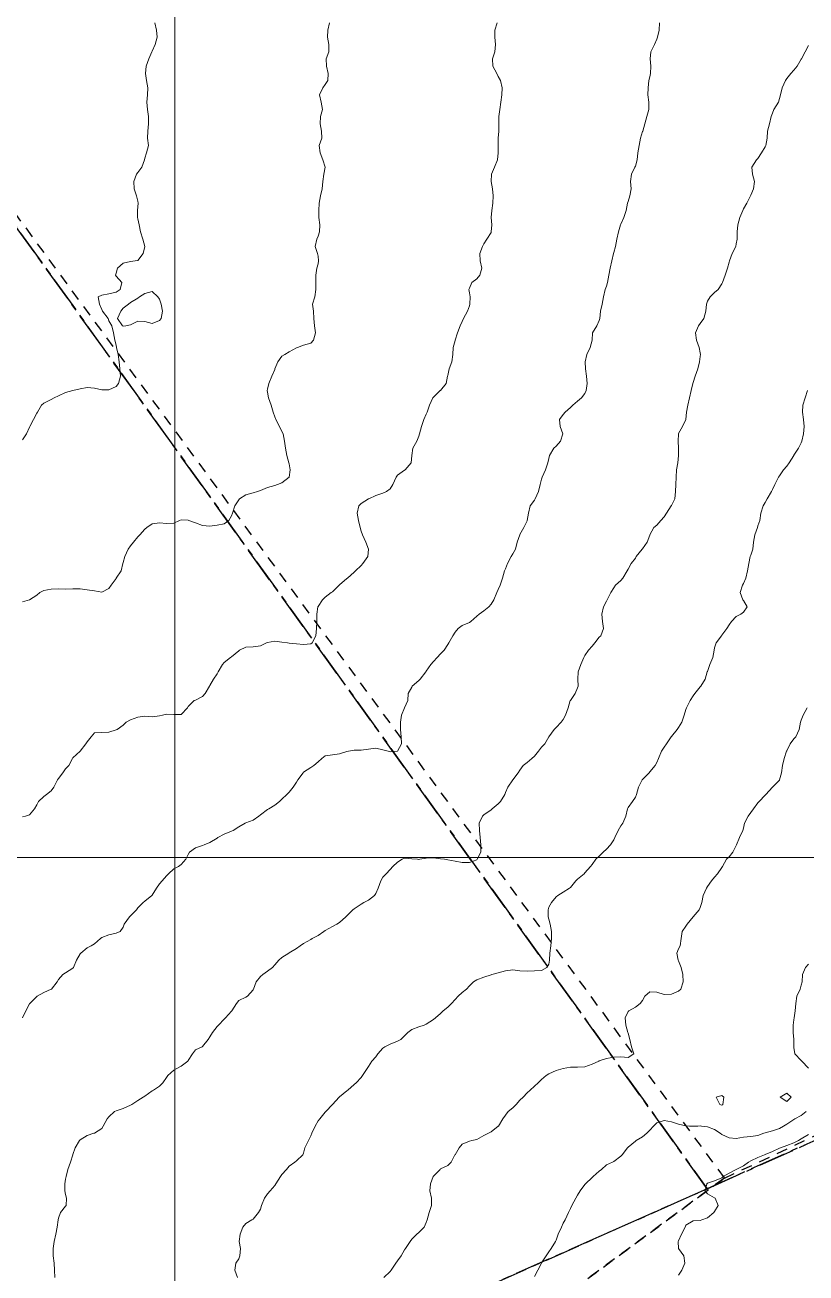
# Model space of a CAD drawing. Header units: centimetres. Extents: x 0 to 642158, y -847 to 649707.
# Drawn here: x 616856.4 to 616910.6, y 620458.6 to 620545.1 of the extents above; entities that cross this region are included whole.
import ezdxf

# ---------------------------------------------------------------- set-up
doc = ezdxf.new("R2010")
doc.units = ezdxf.units.CM
doc.header["$MEASUREMENT"] = 0
doc.linetypes.add('CENTERX2', pattern=[4, 2.5, -0.5, 0.5, -0.5])
doc.linetypes.add('JIS_02_0.7', pattern=[1.35, 0.75, -0.6])
for name, color, linetype, lineweight in [('MEV_grille', 254, 'Continuous', 9), ('WAL_parcellaire agricole', 7, 'JIS_02_0.7', 25), ('WAL_topographie 0.5', 253, 'Continuous', 20)]:
    doc.layers.add(name, color=color, linetype=linetype, lineweight=lineweight)
doc.layers.add('SPW_parcellaire cadastral', color=7, linetype='CENTERX2', lineweight=25, true_color=0xff0542)

# ---------------------------------------------------------------- blocks, each defined once
blk = doc.blocks.new('*U114')
at = {"layer": 'MEV_grille', "transparency": 33554687}
blk.add_lwpolyline([(-1338.461, 0), (1338.461, 0)], dxfattribs=at)
blk = doc.blocks.new('*U115')
at = {"layer": 'MEV_grille', "color": 0, "linetype": 'ByBlock', "lineweight": -2, "transparency": 16777216}
blk.add_blockref('*U114', (0, -1900), dxfattribs=at)
blk = doc.blocks.new('*U112')
at = {"layer": 'MEV_grille', "transparency": 33554687}
blk.add_lwpolyline([(0, 1825.476), (0, -1825.476)], dxfattribs=at)
blk = doc.blocks.new('*U113')
at = {"layer": 'MEV_grille', "color": 0, "linetype": 'ByBlock', "lineweight": -2, "transparency": 16777216}
blk.add_blockref('*U112', (1500, 0), dxfattribs=at)

msp = doc.modelspace()

# ---------------------------------------------------------------- linework, layer by layer
at = {"layer": 'SPW_parcellaire cadastral'}
for points in [[(616888.276, 620584.2), (616959.467, 620495.541), (616930.967, 620476.617), (616903.735, 620464.407), (616839.795, 620553.412), (616839.446, 620553.878), (616843.395, 620556.528), (616884.02, 620581.575), (616888.276, 620584.2)], [(616773.721, 620512.284), (616777.515, 620514.662), (616839.795, 620553.412), (616903.735, 620464.407), (616837.722, 620435.072), (616829.378, 620431.374), (616784.98, 620495.889), (616773.721, 620512.284)], [(616972.658, 620425.672), (616882.528, 620374.041), (616837.722, 620435.072), (616903.735, 620464.407), (616930.967, 620476.617), (616972.658, 620425.672)]]:
    msp.add_lwpolyline(points, dxfattribs=at)
at = {"layer": 'WAL_parcellaire agricole'}
for points in [[(616742.662, 620562.615), (616805.407, 620601.247), (616844.413, 620546.627), (616853.289, 620535.378), (616904.922, 620465.135), (616888.924, 620453.383), (616854.762, 620418.713), (616845.304, 620409.253), (616831.302, 620429.876), (616825.702, 620436.451), (616812.924, 620455.249), (616810.299, 620459.624), (616795.671, 620482.872), (616790.42, 620491.621), (616761.665, 620534.117), (616742.662, 620562.615)], [(616888.924, 620453.383), (616904.922, 620465.135), (616939.597, 620481.406), (616952.752, 620489.723), (616960.585, 620495.057), (616961.919, 620491.891), (616970.72, 620479.292), (616974.82, 620476.693), (617092.413, 620526.906), (617110.683, 620503.035), (617121.325, 620488.587), (617112.418, 620483.909), (617087.586, 620473.072), (617062.422, 620453.403)]]:
    msp.add_lwpolyline(points, dxfattribs=at)
at = {"layer": 'WAL_topographie 0.5'}
for points in [[(616889.179, 620545.25), (616889.018, 620544.75), (616889, 620544.25), (616889.053, 620543.75), (616889.014, 620543.25), (616888.85, 620542.75), (616888.872, 620542.25), (616889.145, 620541.75), (616889.25, 620541.536), (616889.412, 620541.25), (616889.518, 620540.75), (616889.494, 620540.25), (616889.421, 620539.75), (616889.348, 620539.25), (616889.297, 620538.75), (616889.296, 620538.25), (616889.279, 620537.75), (616889.25, 620537.25), (616889.25, 620536.75), (616889.25, 620536.25), (616889.25, 620536.25), (616889.183, 620535.75), (616888.986, 620535.25), (616888.788, 620534.75), (616888.761, 620534.25), (616888.837, 620533.75), (616888.889, 620533.25), (616888.873, 620532.75), (616888.809, 620532.25), (616888.75, 620531.75), (616888.8, 620531.25), (616888.763, 620530.75), (616888.75, 620530.722), (616888.457, 620530.25), (616888.25, 620529.934), (616888.165, 620529.75), (616887.972, 620529.25), (616887.982, 620528.75), (616888.115, 620528.25), (616887.976, 620527.75), (616887.75, 620527.495), (616887.421, 620527.25), (616887.25, 620526.85), (616887.217, 620526.75), (616887.25, 620526.536), (616887.294, 620526.25), (616887.283, 620525.75), (616887.25, 620525.625), (616887.114, 620525.25), (616886.844, 620524.75), (616886.75, 620524.55), (616886.609, 620524.25), (616886.431, 620523.75), (616886.262, 620523.25), (616886.25, 620523.217), (616886.125, 620522.75), (616886.098, 620522.25), (616886.033, 620521.75), (616885.84, 620521.25), (616885.75, 620520.8), (616885.736, 620520.75), (616885.641, 620520.25), (616885.25, 620519.769), (616885.227, 620519.75), (616884.75, 620519.294), (616884.721, 620519.25), (616884.468, 620518.75), (616884.317, 620518.25), (616884.25, 620518.107), (616884.087, 620517.75), (616883.922, 620517.25), (616883.792, 620516.75), (616883.75, 620516.594), (616883.597, 620516.25), (616883.333, 620515.75), (616883.25, 620515.25), (616883.25, 620515.25), (616883.207, 620514.75), (616882.786, 620514.25), (616882.75, 620514.237), (616882.25, 620513.879), (616882.163, 620513.75), (616881.929, 620513.25), (616881.75, 620512.937), (616881.489, 620512.75), (616881.25, 620512.648), (616880.75, 620512.479), (616880.272, 620512.25), (616880.25, 620512.24), (616879.75, 620511.933), (616879.59, 620511.75), (616879.47, 620511.25), (616879.557, 620510.75), (616879.679, 620510.25), (616879.75, 620510), (616879.834, 620509.75), (616880.059, 620509.25), (616880.243, 620508.75), (616880.198, 620508.25), (616879.861, 620507.75), (616879.75, 620507.633), (616879.359, 620507.25), (616879.25, 620507.15), (616878.785, 620506.75), (616878.75, 620506.719), (616878.25, 620506.29), (616878.205, 620506.25), (616877.75, 620505.806), (616877.666, 620505.75), (616877.25, 620505.423), (616877.05, 620505.25), (616876.75, 620504.786), (616876.729, 620504.75), (616876.668, 620504.25), (616876.671, 620503.75), (616876.652, 620503.25), (616876.601, 620502.75), (616876.336, 620502.25), (616876.25, 620502.187), (616875.75, 620502.139), (616875.25, 620502.183), (616874.75, 620502.23), (616874.625, 620502.25), (616874.25, 620502.309), (616873.75, 620502.382), (616873.25, 620502.285), (616873.178, 620502.25), (616872.75, 620502.054), (616872.25, 620501.985), (616871.75, 620501.95), (616871.315, 620501.75), (616871.25, 620501.71), (616870.75, 620501.299), (616870.679, 620501.25), (616870.25, 620500.907), (616870.128, 620500.75), (616869.817, 620500.25), (616869.75, 620500.12), (616869.514, 620499.75), (616869.25, 620499.298), (616869.226, 620499.25), (616868.921, 620498.75), (616868.75, 620498.536), (616868.25, 620498.293), (616868.171, 620498.25), (616867.75, 620497.85), (616867.693, 620497.75), (616867.25, 620497.294), (616866.75, 620497.281), (616866.25, 620497.31), (616865.977, 620497.25), (616865.75, 620497.192), (616865.25, 620497.134), (616864.75, 620497.172), (616864.25, 620497.114), (616863.75, 620496.926), (616863.441, 620496.75), (616863.25, 620496.55), (616862.821, 620496.25), (616862.75, 620496.223), (616862.25, 620496.074), (616861.75, 620496.04), (616861.25, 620496.028), (616861.016, 620495.75), (616860.75, 620495.396), (616860.66, 620495.25), (616860.25, 620494.75), (616860.25, 620494.75), (616859.75, 620494.292), (616859.721, 620494.25), (616859.464, 620493.75), (616859.25, 620493.516), (616859.048, 620493.25), (616858.75, 620492.847), (616858.697, 620492.75), (616858.432, 620492.25), (616858.25, 620491.987), (616857.929, 620491.75), (616857.75, 620491.611), (616857.379, 620491.25), (616857.25, 620491.036), (616857.092, 620490.75), (616856.75, 620490.331), (616856.472, 620490.25), (616856.25, 620490.199)], [(616877.536, 620545.25), (616877.432, 620544.75), (616877.403, 620544.25), (616877.5, 620543.75), (616877.509, 620543.25), (616877.321, 620542.75), (616877.328, 620542.25), (616877.45, 620541.75), (616877.424, 620541.25), (616877.25, 620540.984), (616877.091, 620540.75), (616876.859, 620540.25), (616876.979, 620539.75), (616877.05, 620539.25), (616876.917, 620538.75), (616876.902, 620538.25), (616877, 620537.75), (616877.025, 620537.25), (616876.833, 620536.75), (616876.905, 620536.25), (616877.074, 620535.75), (616877.25, 620535.25), (616877.25, 620535.25), (616877.25, 620535.25), (616877.152, 620534.75), (616877.083, 620534.25), (616877.044, 620533.75), (616876.929, 620533.25), (616876.839, 620532.75), (616876.806, 620532.25), (616876.817, 620531.75), (616876.865, 620531.25), (616876.841, 620530.75), (616876.75, 620530.464), (616876.671, 620530.25), (616876.561, 620529.75), (616876.721, 620529.25), (616876.75, 620529.083), (616876.793, 620528.75), (616876.75, 620528.55), (616876.667, 620528.25), (616876.604, 620527.75), (616876.588, 620527.25), (616876.6, 620526.75), (616876.528, 620526.25), (616876.371, 620525.75), (616876.425, 620525.25), (616876.467, 620524.75), (616876.512, 620524.25), (616876.576, 620523.75), (616876.439, 620523.25), (616876.25, 620523.05), (616875.75, 620522.908), (616875.321, 620522.75), (616875.25, 620522.713), (616874.75, 620522.432), (616874.45, 620522.25), (616874.25, 620522.132), (616873.973, 620521.75), (616873.76, 620521.25), (616873.75, 620521.225), (616873.539, 620520.75), (616873.33, 620520.25), (616873.25, 620519.861), (616873.235, 620519.75), (616873.25, 620519.639), (616873.31, 620519.25), (616873.511, 620518.75), (616873.649, 620518.25), (616873.75, 620517.934), (616873.817, 620517.75), (616874.07, 620517.25), (616874.25, 620516.91), (616874.328, 620516.75), (616874.436, 620516.25), (616874.5, 620515.75), (616874.593, 620515.25), (616874.731, 620514.75), (616874.75, 620514.673), (616874.821, 620514.25), (616874.75, 620513.75), (616874.75, 620513.75), (616874.25, 620513.361), (616873.942, 620513.25), (616873.75, 620513.172), (616873.25, 620513.021), (616872.75, 620512.833), (616872.55, 620512.75), (616872.25, 620512.66), (616871.75, 620512.513), (616871.313, 620512.25), (616871.25, 620512.167), (616870.991, 620511.75), (616870.813, 620511.25), (616870.75, 620511.073), (616870.56, 620510.75), (616870.25, 620510.519), (616869.75, 620510.409), (616869.25, 620510.352), (616868.75, 620510.393), (616868.25, 620510.571), (616867.798, 620510.75), (616867.75, 620510.768), (616867.25, 620510.791), (616867.15, 620510.75), (616866.75, 620510.568), (616866.25, 620510.536), (616865.75, 620510.591), (616865.25, 620510.514), (616864.87, 620510.25), (616864.75, 620510.139), (616864.388, 620509.75), (616864.25, 620509.607), (616863.947, 620509.25), (616863.75, 620508.99), (616863.596, 620508.75), (616863.365, 620508.25), (616863.25, 620507.841), (616863.225, 620507.75), (616863.109, 620507.25), (616862.765, 620506.75), (616862.75, 620506.731), (616862.403, 620506.25), (616862.25, 620506.03), (616861.75, 620505.782), (616861.25, 620505.857), (616860.75, 620505.933), (616860.25, 620506.016), (616859.75, 620506.012), (616859.25, 620505.974), (616858.75, 620505.995), (616858.25, 620505.975), (616857.75, 620505.894), (616857.468, 620505.75), (616857.25, 620505.577), (616856.75, 620505.25), (616856.75, 620505.25), (616856.25, 620505.105)], [(616865.431, 620545.25), (616865.546, 620544.75), (616865.587, 620544.25), (616865.448, 620543.75), (616865.25, 620543.278), (616865.233, 620543.25), (616865.026, 620542.75), (616864.836, 620542.25), (616864.782, 620541.75), (616864.859, 620541.25), (616864.941, 620540.75), (616864.933, 620540.25), (616864.885, 620539.75), (616864.92, 620539.25), (616864.996, 620538.75), (616865.004, 620538.25), (616864.943, 620537.75), (616864.933, 620537.25), (616864.989, 620536.75), (616864.861, 620536.25), (616864.75, 620535.875), (616864.719, 620535.75), (616864.523, 620535.25), (616864.25, 620534.875), (616864.164, 620534.75), (616863.986, 620534.25), (616864, 620533.75), (616864.174, 620533.25), (616864.25, 620532.893), (616864.276, 620532.75), (616864.25, 620532.5), (616864.225, 620532.25), (616864.23, 620531.75), (616864.25, 620531.667), (616864.339, 620531.25), (616864.445, 620530.75), (616864.598, 620530.25), (616864.75, 620529.75), (616864.75, 620529.75), (616864.75, 620529.75), (616864.629, 620529.25), (616864.25, 620528.769), (616864.083, 620528.75), (616863.75, 620528.712), (616863.25, 620528.594), (616862.843, 620528.25), (616862.75, 620527.893), (616862.715, 620527.75), (616862.75, 620527.691), (616863.145, 620527.25), (616863.023, 620526.75), (616862.75, 620526.568), (616862.25, 620526.456), (616861.75, 620526.369), (616861.5, 620526.25), (616861.609, 620525.75), (616861.75, 620525.368), (616861.817, 620525.25), (616862.206, 620524.75), (616862.25, 620524.596), (616862.446, 620524.25), (616862.56, 620523.75), (616862.66, 620523.25), (616862.75, 620522.9), (616862.784, 620522.75), (616862.898, 620522.25), (616862.955, 620521.75), (616863.018, 620521.25), (616863.063, 620520.75), (616862.923, 620520.25), (616862.75, 620520.042), (616862.25, 620519.813), (616861.75, 620519.799), (616861.25, 620519.909), (616860.75, 620519.961), (616860.25, 620519.871), (616859.75, 620519.75), (616859.75, 620519.75), (616859.25, 620519.621), (616858.75, 620519.393), (616858.464, 620519.25), (616858.25, 620519.125), (616857.75, 620518.885), (616857.583, 620518.75), (616857.292, 620518.25), (616857.25, 620518.179), (616857.025, 620517.75), (616856.762, 620517.25), (616856.75, 620517.212), (616856.536, 620516.75), (616856.25, 620516.329)], [(616900.436, 620545.25), (616900.412, 620544.75), (616900.287, 620544.25), (616900.25, 620544.125), (616900.089, 620543.75), (616899.836, 620543.25), (616899.775, 620542.75), (616899.83, 620542.25), (616899.794, 620541.75), (616899.75, 620541.5), (616899.696, 620541.25), (616899.646, 620540.75), (616899.628, 620540.25), (616899.679, 620539.75), (616899.694, 620539.25), (616899.544, 620538.75), (616899.406, 620538.25), (616899.263, 620537.75), (616899.25, 620537.721), (616899.107, 620537.25), (616899.009, 620536.75), (616898.926, 620536.25), (616898.878, 620535.75), (616898.75, 620535.321), (616898.726, 620535.25), (616898.474, 620534.75), (616898.424, 620534.25), (616898.452, 620533.75), (616898.368, 620533.25), (616898.25, 620532.868), (616898.21, 620532.75), (616898.108, 620532.25), (616897.963, 620531.75), (616897.75, 620531.296), (616897.729, 620531.25), (616897.583, 620530.75), (616897.464, 620530.25), (616897.365, 620529.75), (616897.25, 620529.321), (616897.237, 620529.25), (616897.113, 620528.75), (616897, 620528.25), (616896.919, 620527.75), (616896.821, 620527.25), (616896.75, 620526.985), (616896.665, 620526.75), (616896.538, 620526.25), (616896.461, 620525.75), (616896.346, 620525.25), (616896.296, 620524.75), (616896.25, 620524.603), (616896.083, 620524.25), (616895.79, 620523.75), (616895.75, 620523.25), (616895.75, 620523.25), (616895.627, 620522.75), (616895.39, 620522.25), (616895.281, 620521.75), (616895.292, 620521.25), (616895.367, 620520.75), (616895.41, 620520.25), (616895.341, 620519.75), (616895.25, 620519.555), (616895.027, 620519.25), (616894.75, 620519.015), (616894.42, 620518.75), (616894.25, 620518.573), (616893.875, 620518.25), (616893.75, 620518.105), (616893.5, 620517.75), (616893.528, 620517.25), (616893.725, 620516.75), (616893.561, 620516.25), (616893.25, 620515.891), (616893.109, 620515.75), (616892.794, 620515.25), (616892.75, 620515.036), (616892.677, 620514.75), (616892.512, 620514.25), (616892.295, 620513.75), (616892.25, 620513.607), (616892.156, 620513.25), (616892.036, 620512.75), (616891.813, 620512.25), (616891.75, 620512.146), (616891.447, 620511.75), (616891.342, 620511.25), (616891.259, 620510.75), (616891.25, 620510.728), (616891.026, 620510.25), (616890.75, 620509.768), (616890.735, 620509.75), (616890.561, 620509.25), (616890.45, 620508.75), (616890.25, 620508.442), (616890.152, 620508.25), (616889.881, 620507.75), (616889.75, 620507.402), (616889.686, 620507.25), (616889.532, 620506.75), (616889.368, 620506.25), (616889.25, 620505.964), (616889.143, 620505.75), (616888.944, 620505.25), (616888.75, 620504.944), (616888.596, 620504.75), (616888.25, 620504.485), (616887.917, 620504.25), (616887.75, 620504.104), (616887.347, 620503.75), (616887.25, 620503.68), (616886.75, 620503.464), (616886.458, 620503.25), (616886.25, 620503), (616886.097, 620502.75), (616885.821, 620502.25), (616885.75, 620502.133), (616885.5, 620501.75), (616885.25, 620501.489), (616885, 620501.25), (616884.75, 620500.958), (616884.58, 620500.75), (616884.25, 620500.297), (616884.215, 620500.25), (616883.842, 620499.75), (616883.75, 620499.653), (616883.282, 620499.25), (616883.25, 620499.187), (616882.991, 620498.75), (616882.988, 620498.25), (616882.75, 620497.75), (616882.75, 620497.75), (616882.543, 620497.25), (616882.476, 620496.75), (616882.47, 620496.25), (616882.515, 620495.75), (616882.544, 620495.25), (616882.269, 620494.75), (616882.25, 620494.737), (616881.75, 620494.704), (616881.607, 620494.75), (616881.25, 620494.846), (616880.75, 620494.959), (616880.25, 620494.89), (616879.75, 620494.823), (616879.25, 620494.82), (616878.861, 620494.75), (616878.75, 620494.729), (616878.25, 620494.565), (616877.75, 620494.483), (616877.25, 620494.435), (616877.012, 620494.25), (616876.75, 620494), (616876.461, 620493.75), (616876.25, 620493.625), (616875.75, 620493.286), (616875.721, 620493.25), (616875.342, 620492.75), (616875.25, 620492.591), (616875.016, 620492.25), (616874.75, 620491.91), (616874.583, 620491.75), (616874.25, 620491.417), (616874.09, 620491.25), (616873.75, 620490.993), (616873.329, 620490.75), (616873.25, 620490.703), (616872.75, 620490.329), (616872.643, 620490.25), (616872.25, 620489.961), (616871.75, 620489.777), (616871.7, 620489.75), (616871.25, 620489.5), (616870.859, 620489.25), (616870.75, 620489.196), (616870.25, 620488.989), (616869.81, 620488.75), (616869.75, 620488.713), (616869.25, 620488.407), (616868.857, 620488.25), (616868.75, 620488.212), (616868.25, 620488.034), (616867.846, 620487.75), (616867.75, 620487.583), (616867.583, 620487.25), (616867.25, 620486.88), (616867.066, 620486.75), (616866.75, 620486.588), (616866.393, 620486.25), (616866.25, 620486.094), (616865.936, 620485.75), (616865.75, 620485.547), (616865.543, 620485.25), (616865.25, 620484.768), (616865.228, 620484.75), (616864.75, 620484.343), (616864.631, 620484.25), (616864.25, 620483.886), (616864.173, 620483.75), (616863.75, 620483.327), (616863.669, 620483.25), (616863.31, 620482.75), (616863.25, 620482.541), (616863.031, 620482.25), (616862.75, 620482.121), (616862.25, 620482.007), (616861.75, 620481.819), (616861.664, 620481.75), (616861.25, 620481.397), (616861.012, 620481.25), (616860.75, 620481.116), (616860.295, 620480.75), (616860.25, 620480.692), (616860.01, 620480.25), (616859.791, 620479.75), (616859.75, 620479.692), (616859.25, 620479.379), (616859.063, 620479.25), (616858.75, 620478.909), (616858.658, 620478.75), (616858.267, 620478.25), (616858.25, 620478.235), (616857.75, 620478.021), (616857.275, 620477.75), (616857.25, 620477.733), (616856.767, 620477.25), (616856.75, 620477.228), (616856.494, 620476.75), (616856.26, 620476.25)], [(616910.75, 620543.685), (616910.533, 620543.25), (616910.26, 620542.75), (616910.25, 620542.731), (616909.972, 620542.25), (616909.75, 620541.98), (616909.52, 620541.75), (616909.25, 620541.393), (616909.168, 620541.25), (616908.933, 620540.75), (616908.807, 620540.25), (616908.75, 620540), (616908.679, 620539.75), (616908.352, 620539.25), (616908.25, 620539), (616908.172, 620538.75), (616908.052, 620538.25), (616907.922, 620537.75), (616907.898, 620537.25), (616907.799, 620536.75), (616907.75, 620536.65), (616907.5, 620536.25), (616907.25, 620535.85), (616907.153, 620535.75), (616906.826, 620535.25), (616906.883, 620534.75), (616907.005, 620534.25), (616906.952, 620533.75), (616906.75, 620533.303), (616906.729, 620533.25), (616906.489, 620532.75), (616906.25, 620532.361), (616906.202, 620532.25), (616905.996, 620531.75), (616905.857, 620531.25), (616905.821, 620530.75), (616905.806, 620530.25), (616905.75, 620529.932), (616905.71, 620529.75), (616905.474, 620529.25), (616905.271, 620528.75), (616905.25, 620528.659), (616905.143, 620528.25), (616904.976, 620527.75), (616904.798, 620527.25), (616904.75, 620527.143), (616904.5, 620526.75), (616904.25, 620526.542), (616903.934, 620526.25), (616903.75, 620525.95), (616903.694, 620525.75), (616903.634, 620525.25), (616903.504, 620524.75), (616903.25, 620524.41), (616903.121, 620524.25), (616902.914, 620523.75), (616902.981, 620523.25), (616903.185, 620522.75), (616903.25, 620522.361), (616903.265, 620522.25), (616903.25, 620522.125), (616903.201, 620521.75), (616903.077, 620521.25), (616902.888, 620520.75), (616902.75, 620520.317), (616902.73, 620520.25), (616902.615, 620519.75), (616902.514, 620519.25), (616902.385, 620518.75), (616902.291, 620518.25), (616902.25, 620517.75), (616902.25, 620517.75), (616902.023, 620517.25), (616901.75, 620516.776), (616901.74, 620516.75), (616901.715, 620516.25), (616901.736, 620515.75), (616901.736, 620515.25), (616901.701, 620514.75), (616901.604, 620514.25), (616901.583, 620513.75), (616901.561, 620513.25), (616901.534, 620512.75), (616901.493, 620512.25), (616901.25, 620511.779), (616901.235, 620511.75), (616900.911, 620511.25), (616900.75, 620511.004), (616900.52, 620510.75), (616900.25, 620510.429), (616900.034, 620510.25), (616899.758, 620509.75), (616899.75, 620509.729), (616899.578, 620509.25), (616899.25, 620508.782), (616899.221, 620508.75), (616898.818, 620508.25), (616898.75, 620508.139), (616898.452, 620507.75), (616898.25, 620507.37), (616898.19, 620507.25), (616897.872, 620506.75), (616897.75, 620506.589), (616897.385, 620506.25), (616897.25, 620506.075), (616897.053, 620505.75), (616896.803, 620505.25), (616896.75, 620505.15), (616896.545, 620504.75), (616896.429, 620504.25), (616896.479, 620503.75), (616896.54, 620503.25), (616896.347, 620502.75), (616896.25, 620502.65), (616895.95, 620502.25), (616895.75, 620502.021), (616895.506, 620501.75), (616895.25, 620501.393), (616895.18, 620501.25), (616894.973, 620500.75), (616894.782, 620500.25), (616894.769, 620499.75), (616894.782, 620499.25), (616894.75, 620499.145), (616894.571, 620498.75), (616894.25, 620498.268), (616894.242, 620498.25), (616894.086, 620497.75), (616893.907, 620497.25), (616893.75, 620496.942), (616893.607, 620496.75), (616893.25, 620496.393), (616893.115, 620496.25), (616892.75, 620495.75), (616892.75, 620495.75), (616892.464, 620495.25), (616892.25, 620495.019), (616892.031, 620494.75), (616891.75, 620494.404), (616891.583, 620494.25), (616891.25, 620493.971), (616890.962, 620493.75), (616890.75, 620493.432), (616890.629, 620493.25), (616890.25, 620492.75), (616890.25, 620492.75), (616889.917, 620492.25), (616889.75, 620491.875), (616889.705, 620491.75), (616889.398, 620491.25), (616889.25, 620491.087), (616888.827, 620490.75), (616888.75, 620490.686), (616888.25, 620490.331), (616888.162, 620490.25), (616887.919, 620489.75), (616887.936, 620489.25), (616887.986, 620488.75), (616888.033, 620488.25), (616888.04, 620487.75), (616887.787, 620487.25), (616887.75, 620487.219), (616887.25, 620487.031), (616886.75, 620487.022), (616886.25, 620487.118), (616885.75, 620487.217), (616885.528, 620487.25), (616885.25, 620487.288), (616884.75, 620487.36), (616884.25, 620487.325), (616883.806, 620487.25), (616883.75, 620487.242), (616883.65, 620487.25), (616883.25, 620487.287), (616882.75, 620487.324), (616882.575, 620487.25), (616882.25, 620487.04), (616881.94, 620486.75), (616881.75, 620486.546), (616881.464, 620486.25), (616881.25, 620486.019), (616881.11, 620485.75), (616880.926, 620485.25), (616880.75, 620484.87), (616880.664, 620484.75), (616880.25, 620484.421), (616879.937, 620484.25), (616879.75, 620484.14), (616879.25, 620483.808), (616879.174, 620483.75), (616878.75, 620483.326), (616878.689, 620483.25), (616878.25, 620482.867), (616878.054, 620482.75), (616877.75, 620482.593), (616877.25, 620482.307), (616877.161, 620482.25), (616876.75, 620481.963), (616876.345, 620481.75), (616876.25, 620481.693), (616875.75, 620481.407), (616875.521, 620481.25), (616875.25, 620481.074), (616874.75, 620480.762), (616874.728, 620480.75), (616874.25, 620480.436), (616874.026, 620480.25), (616873.75, 620479.942), (616873.583, 620479.75), (616873.25, 620479.494), (616872.922, 620479.25), (616872.75, 620479.115), (616872.456, 620478.75), (616872.268, 620478.25), (616872.25, 620478.206), (616871.861, 620477.75), (616871.75, 620477.679), (616871.25, 620477.454), (616871.093, 620477.25), (616870.772, 620476.75), (616870.75, 620476.719), (616870.333, 620476.25), (616870.25, 620476.156), (616869.844, 620475.75), (616869.75, 620475.646), (616869.431, 620475.25), (616869.25, 620474.941), (616869.129, 620474.75), (616868.75, 620474.269), (616868.708, 620474.25), (616868.25, 620474.038), (616868.058, 620473.75), (616867.75, 620473.288), (616867.718, 620473.25), (616867.25, 620472.905), (616866.967, 620472.75), (616866.75, 620472.622), (616866.336, 620472.25), (616866.25, 620472.114), (616866, 620471.75), (616865.75, 620471.508), (616865.345, 620471.25), (616865.25, 620471.196), (616864.75, 620470.824), (616864.636, 620470.75), (616864.25, 620470.514), (616863.837, 620470.25), (616863.75, 620470.197), (616863.25, 620469.974), (616862.75, 620469.809), (616862.643, 620469.75), (616862.25, 620469.395), (616862.135, 620469.25), (616861.855, 620468.75), (616861.75, 620468.576), (616861.25, 620468.264), (616861.2, 620468.25), (616860.75, 620468.1), (616860.25, 620467.787), (616860.219, 620467.75), (616859.917, 620467.25), (616859.75, 620466.788), (616859.74, 620466.75), (616859.595, 620466.25), (616859.403, 620465.75), (616859.287, 620465.25), (616859.25, 620465.062), (616859.202, 620464.75), (616859.192, 620464.25), (616859.25, 620464), (616859.304, 620463.75), (616859.287, 620463.25), (616859.25, 620463.194), (616858.897, 620462.75), (616858.75, 620462.365), (616858.723, 620462.25), (616858.659, 620461.75), (616858.569, 620461.25), (616858.459, 620460.75), (616858.383, 620460.25), (616858.391, 620459.75), (616858.464, 620459.25), (616858.48, 620458.75), (616858.494, 620458.25)], [(616863.417, 620524.25), (616863.25, 620524.222), (616863.187, 620524.25), (616862.857, 620524.75), (616863.067, 620525.25), (616863.25, 620525.462), (616863.607, 620525.75), (616863.75, 620525.87), (616864.25, 620526.17), (616864.383, 620526.25), (616864.75, 620526.489), (616865.25, 620526.625), (616865.65, 620526.25), (616865.75, 620526.1), (616865.863, 620525.75), (616865.977, 620525.25), (616865.868, 620524.75), (616865.75, 620524.607), (616865.25, 620524.393), (616864.75, 620524.55), (616864.25, 620524.567), (616863.75, 620524.313), (616863.417, 620524.25)], [(616910.696, 620519.75), (616910.521, 620519.25), (616910.364, 620518.75), (616910.346, 620518.25), (616910.412, 620517.75), (616910.451, 620517.25), (616910.412, 620516.75), (616910.296, 620516.25), (616910.25, 620516.119), (616910.052, 620515.75), (616909.75, 620515.269), (616909.742, 620515.25), (616909.421, 620514.75), (616909.25, 620514.5), (616909.026, 620514.25), (616908.75, 620513.85), (616908.683, 620513.75), (616908.429, 620513.25), (616908.25, 620512.886), (616908.185, 620512.75), (616907.885, 620512.25), (616907.75, 620511.992), (616907.607, 620511.75), (616907.443, 620511.25), (616907.372, 620510.75), (616907.25, 620510.375), (616907.222, 620510.25), (616907.037, 620509.75), (616906.954, 620509.25), (616906.893, 620508.75), (616906.75, 620508.35), (616906.723, 620508.25), (616906.614, 620507.75), (616906.529, 620507.25), (616906.411, 620506.75), (616906.25, 620506.38), (616906.189, 620506.25), (616906.024, 620505.75), (616906.213, 620505.25), (616906.25, 620505.204), (616906.506, 620504.75), (616906.25, 620504.393), (616906.068, 620504.25), (616905.75, 620504.079), (616905.421, 620503.75), (616905.25, 620503.517), (616905.09, 620503.25), (616904.75, 620502.791), (616904.713, 620502.75), (616904.343, 620502.25), (616904.25, 620501.917), (616904.206, 620501.75), (616904.112, 620501.25), (616903.92, 620500.75), (616903.75, 620500.276), (616903.741, 620500.25), (616903.598, 620499.75), (616903.289, 620499.25), (616903.25, 620499.206), (616902.868, 620498.75), (616902.75, 620498.574), (616902.543, 620498.25), (616902.288, 620497.75), (616902.25, 620497.632), (616902.147, 620497.25), (616901.975, 620496.75), (616901.75, 620496.395), (616901.65, 620496.25), (616901.25, 620495.772), (616901.231, 620495.75), (616900.909, 620495.25), (616900.75, 620495.033), (616900.569, 620494.75), (616900.359, 620494.25), (616900.25, 620493.956), (616900.133, 620493.75), (616899.75, 620493.308), (616899.717, 620493.25), (616899.25, 620492.773), (616899.234, 620492.75), (616898.978, 620492.25), (616898.832, 620491.75), (616898.75, 620491.563), (616898.553, 620491.25), (616898.25, 620490.839), (616898.2, 620490.75), (616898.096, 620490.25), (616897.875, 620489.75), (616897.75, 620489.559), (616897.566, 620489.25), (616897.34, 620488.75), (616897.25, 620488.6), (616897.017, 620488.25), (616896.75, 620487.954), (616896.53, 620487.75), (616896.25, 620487.458), (616896.006, 620487.25), (616895.75, 620486.9), (616895.64, 620486.75), (616895.25, 620486.306), (616895.197, 620486.25), (616894.75, 620485.864), (616894.634, 620485.75), (616894.25, 620485.304), (616894.187, 620485.25), (616893.75, 620484.97), (616893.383, 620484.75), (616893.25, 620484.652), (616892.927, 620484.25), (616892.75, 620483.929), (616892.7, 620483.75), (616892.712, 620483.25), (616892.75, 620483.102), (616892.851, 620482.75), (616892.937, 620482.25), (616892.949, 620481.75), (616892.898, 620481.25), (616892.826, 620480.75), (616892.8, 620480.25), (616892.75, 620479.981), (616892.619, 620479.75), (616892.25, 620479.548), (616891.75, 620479.526), (616891.25, 620479.483), (616890.75, 620479.505), (616890.25, 620479.583), (616889.75, 620479.511), (616889.25, 620479.372), (616888.792, 620479.25), (616888.75, 620479.239), (616888.25, 620479.076), (616887.75, 620478.9), (616887.519, 620478.75), (616887.25, 620478.481), (616887.036, 620478.25), (616886.75, 620478.015), (616886.469, 620477.75), (616886.25, 620477.538), (616886.006, 620477.25), (616885.75, 620476.994), (616885.433, 620476.75), (616885.25, 620476.546), (616884.902, 620476.25), (616884.75, 620476.137), (616884.25, 620475.824), (616884.107, 620475.75), (616883.75, 620475.631), (616883.25, 620475.458), (616882.982, 620475.25), (616882.75, 620475.009), (616882.5, 620474.75), (616882.25, 620474.629), (616881.75, 620474.439), (616881.379, 620474.25), (616881.25, 620474.15), (616880.902, 620473.75), (616880.75, 620473.55), (616880.481, 620473.25), (616880.25, 620472.89), (616880.158, 620472.75), (616879.842, 620472.25), (616879.75, 620472.115), (616879.385, 620471.75), (616879.25, 620471.637), (616878.806, 620471.25), (616878.75, 620471.203), (616878.25, 620470.779), (616878.221, 620470.75), (616877.75, 620470.25), (616877.75, 620470.25), (616877.292, 620469.75), (616877.25, 620469.71), (616876.867, 620469.25), (616876.75, 620469.12), (616876.546, 620468.75), (616876.32, 620468.25), (616876.25, 620468.066), (616876.079, 620467.75), (616875.844, 620467.25), (616875.75, 620466.875), (616875.704, 620466.75), (616875.25, 620466.35), (616875.15, 620466.25), (616874.75, 620465.964), (616874.567, 620465.75), (616874.25, 620465.399), (616874.138, 620465.25), (616873.826, 620464.75), (616873.75, 620464.633), (616873.421, 620464.25), (616873.25, 620464.056), (616873.034, 620463.75), (616872.842, 620463.25), (616872.75, 620463), (616872.618, 620462.75), (616872.25, 620462.287), (616872.15, 620462.25), (616871.75, 620462), (616871.528, 620461.75), (616871.341, 620461.25), (616871.292, 620460.75), (616871.385, 620460.25), (616871.336, 620459.75), (616871.25, 620459.536), (616871.05, 620459.25), (616870.972, 620458.75), (616871.163, 620458.25)], [(616910.656, 620497.75), (616910.394, 620497.25), (616910.25, 620496.889), (616910.198, 620496.75), (616910.101, 620496.25), (616909.886, 620495.75), (616909.75, 620495.595), (616909.487, 620495.25), (616909.25, 620494.776), (616909.241, 620494.75), (616909.066, 620494.25), (616908.959, 620493.75), (616908.89, 620493.25), (616908.756, 620492.75), (616908.75, 620492.739), (616908.25, 620492.25), (616908.25, 620492.25), (616907.792, 620491.75), (616907.75, 620491.689), (616907.336, 620491.25), (616907.25, 620491.156), (616906.948, 620490.75), (616906.75, 620490.5), (616906.583, 620490.25), (616906.33, 620489.75), (616906.25, 620489.417), (616906.211, 620489.25), (616905.974, 620488.75), (616905.768, 620488.25), (616905.75, 620488.206), (616905.517, 620487.75), (616905.25, 620487.426), (616905.074, 620487.25), (616904.8, 620486.75), (616904.75, 620486.679), (616904.45, 620486.25), (616904.25, 620486.008), (616904.037, 620485.75), (616903.75, 620485.353), (616903.689, 620485.25), (616903.452, 620484.75), (616903.365, 620484.25), (616903.25, 620483.906), (616903.179, 620483.75), (616902.75, 620483.25), (616902.75, 620483.25), (616902.337, 620482.75), (616902.25, 620482.62), (616901.987, 620482.25), (616901.926, 620481.75), (616901.85, 620481.25), (616901.75, 620481.036), (616901.621, 620480.75), (616901.712, 620480.25), (616901.75, 620480.207), (616901.938, 620479.75), (616902.044, 620479.25), (616902.066, 620478.75), (616901.897, 620478.25), (616901.75, 620478.1), (616901.25, 620477.905), (616900.75, 620477.875), (616900.25, 620478.031), (616899.75, 620478.06), (616899.417, 620477.75), (616899.25, 620477.468), (616899.094, 620477.25), (616898.75, 620477.006), (616898.308, 620476.75), (616898.25, 620476.687), (616898.052, 620476.25), (616898.099, 620475.75), (616898.235, 620475.25), (616898.25, 620475.192), (616898.365, 620474.75), (616898.491, 620474.25), (616898.635, 620473.75), (616898.25, 620473.516), (616897.75, 620473.543), (616897.25, 620473.533), (616896.75, 620473.445), (616896.25, 620473.265), (616896.22, 620473.25), (616895.75, 620473.038), (616895.25, 620472.856), (616894.75, 620472.842), (616894.25, 620472.837), (616893.75, 620472.75), (616893.75, 620472.75), (616893.25, 620472.602), (616892.75, 620472.375), (616892.571, 620472.25), (616892.25, 620471.969), (616892.009, 620471.75), (616891.75, 620471.516), (616891.467, 620471.25), (616891.25, 620471.047), (616890.971, 620470.75), (616890.75, 620470.547), (616890.482, 620470.25), (616890.25, 620470.006), (616889.938, 620469.75), (616889.75, 620469.5), (616889.568, 620469.25), (616889.265, 620468.75), (616889.25, 620468.737), (616888.75, 620468.357), (616888.57, 620468.25), (616888.25, 620468.099), (616887.75, 620467.825), (616887.417, 620467.75), (616887.25, 620467.711), (616886.75, 620467.5), (616886.534, 620467.25), (616886.25, 620466.767), (616886.24, 620466.75), (616885.972, 620466.25), (616885.75, 620466.028), (616885.25, 620465.774), (616885.21, 620465.75), (616884.75, 620465.271), (616884.741, 620465.25), (616884.556, 620464.75), (616884.511, 620464.25), (616884.616, 620463.75), (616884.612, 620463.25), (616884.463, 620462.75), (616884.311, 620462.25), (616884.25, 620462.075), (616884.115, 620461.75), (616883.75, 620461.37), (616883.593, 620461.25), (616883.25, 620460.897), (616883.131, 620460.75), (616882.811, 620460.25), (616882.75, 620460.163), (616882.506, 620459.75), (616882.25, 620459.417), (616882.154, 620459.25), (616881.826, 620458.75), (616881.75, 620458.66), (616881.318, 620458.25)], [(616910.75, 620479.976), (616910.55, 620479.75), (616910.342, 620479.25), (616910.319, 620478.75), (616910.25, 620478.523), (616910.167, 620478.25), (616909.955, 620477.75), (616909.885, 620477.25), (616909.837, 620476.75), (616909.768, 620476.25), (616909.75, 620476.107), (616909.703, 620475.75), (616909.694, 620475.25), (616909.732, 620474.75), (616909.745, 620474.25), (616909.75, 620474.2), (616909.815, 620473.75), (616910.25, 620473.295), (616910.288, 620473.25), (616910.75, 620472.764)], [(616909.554, 620470.75), (616909.25, 620470.454), (616908.788, 620470.75), (616909.25, 620471.026), (616909.554, 620470.75)], [(616904.819, 620470.25), (616904.75, 620470.207), (616904.615, 620470.25), (616904.352, 620470.75), (616904.75, 620470.881), (616904.879, 620470.75), (616904.819, 620470.25)], [(616910.602, 620469.75), (616910.25, 620469.474), (616909.817, 620469.25), (616909.75, 620469.211), (616909.25, 620468.891), (616909.015, 620468.75), (616908.75, 620468.593), (616908.25, 620468.43), (616907.75, 620468.282), (616907.652, 620468.25), (616907.25, 620468.104), (616906.75, 620468.016), (616906.25, 620467.97), (616905.75, 620467.899), (616905.25, 620467.927), (616904.75, 620468.165), (616904.63, 620468.25), (616904.25, 620468.509), (616903.75, 620468.703), (616903.327, 620468.75), (616903.25, 620468.76), (616903.083, 620468.75), (616902.75, 620468.733), (616902.5, 620468.75), (616902.25, 620468.768), (616901.75, 620468.891), (616901.25, 620469.034), (616900.75, 620469.134), (616900.25, 620468.974), (616900, 620468.75), (616899.75, 620468.461), (616899.539, 620468.25), (616899.25, 620468.005), (616898.814, 620467.75), (616898.75, 620467.702), (616898.25, 620467.292), (616898.21, 620467.25), (616897.828, 620466.75), (616897.75, 620466.665), (616897.25, 620466.288), (616897.167, 620466.25), (616896.75, 620466.067), (616896.408, 620465.75), (616896.25, 620465.635), (616895.833, 620465.25), (616895.75, 620465.177), (616895.289, 620464.75), (616895.25, 620464.706), (616894.919, 620464.25), (616894.75, 620463.958), (616894.631, 620463.75), (616894.357, 620463.25), (616894.25, 620463.036), (616894.119, 620462.75), (616893.885, 620462.25), (616893.75, 620462.026), (616893.62, 620461.75), (616893.41, 620461.25), (616893.25, 620460.839), (616893.205, 620460.75), (616892.917, 620460.25), (616892.75, 620460.029), (616892.567, 620459.75), (616892.25, 620459.265), (616892.242, 620459.25), (616891.991, 620458.75), (616891.75, 620458.317)], [(616910.75, 620468.155), (616910.25, 620467.857), (616910.053, 620467.75), (616909.75, 620467.591), (616909.25, 620467.393), (616908.824, 620467.25), (616908.75, 620467.217), (616908.25, 620466.978), (616907.75, 620466.768), (616907.696, 620466.75), (616907.25, 620466.566), (616906.75, 620466.334), (616906.596, 620466.25), (616906.25, 620465.989), (616905.75, 620465.75), (616905.75, 620465.75), (616905.25, 620465.48), (616904.844, 620465.25), (616904.75, 620465.157), (616904.25, 620464.953), (616903.75, 620464.788), (616903.712, 620464.75), (616903.6, 620464.25), (616903.75, 620464.052), (616904.25, 620463.774), (616904.293, 620463.75), (616904.5, 620463.25), (616904.25, 620462.832), (616904.198, 620462.75), (616903.75, 620462.376), (616903.368, 620462.25), (616903.25, 620462.203), (616902.75, 620462.181), (616902.25, 620461.875), (616902.199, 620461.75), (616901.948, 620461.25), (616901.75, 620460.8), (616901.721, 620460.75), (616901.75, 620460.25), (616901.75, 620460.25), (616902.109, 620459.75), (616902.173, 620459.25), (616901.976, 620458.75), (616901.75, 620458.422)]]:
    msp.add_lwpolyline(points, dxfattribs=at)

# ---------------------------------------------------------------- block references
at = {"layer": 'MEV_grille', "transparency": 33554687}
for name, p in [('*U113', (615366.814, 620593.644)), ('*U115', (616669.481, 622387.381))]:
    msp.add_blockref(name, p, dxfattribs=at)

doc.saveas('drawing.dxf')
